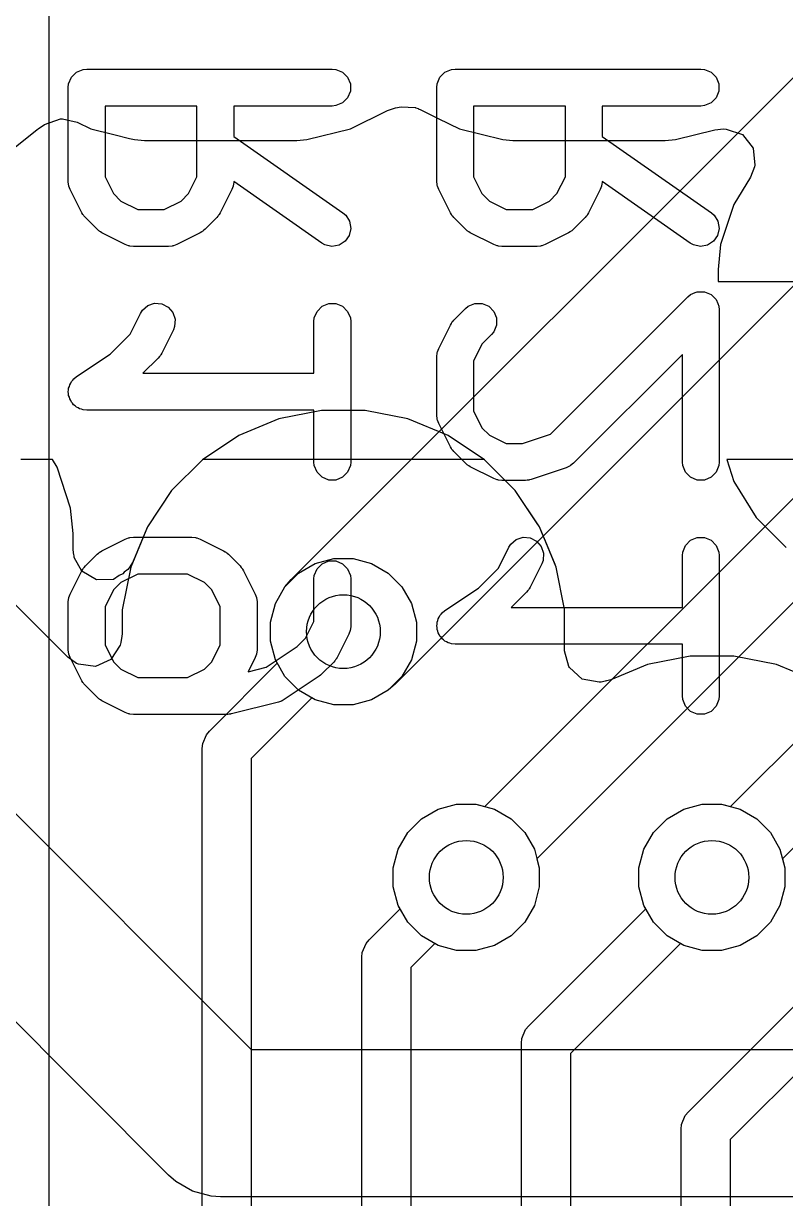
# Model space of a CAD drawing. Header units: inches. Extents: x 1.3 to 5.24, y -7.03 to -1.12.
# Drawn here: x 1.7204 to 1.8425, y -4.9333 to -4.7451 of the extents above; entities that cross this region are included whole.
import ezdxf

# ---------------------------------------------------------------- set-up
doc = ezdxf.new("R2010")
doc.units = ezdxf.units.IN
doc.header["$MEASUREMENT"] = 0
for name, color, linetype, true_color in [('B.Cu', 153, 'CONTINUOUS', 0x4d7fc4), ('B.Silkscreen', 31, 'CONTINUOUS', 0xe8b2a7), ('F.Cu', 13, 'CONTINUOUS', 0xc83434), ('In1.Cu', 91, 'CONTINUOUS', 0x7fc87f), ('In2.Cu', 33, 'CONTINUOUS', 0xce7d2c)]:
    doc.layers.add(name, color=color, linetype=linetype, true_color=true_color)

msp = doc.modelspace()

# ---------------------------------------------------------------- linework, layer by layer
at = {"layer": 'B.Cu', "linetype": 'CONTINUOUS'}
for p, q in [((1.77276, -4.76196), (1.7787, -4.75901)), ((1.7787, -4.75901), (1.78002, -4.75858)), ((1.78002, -4.75858), (1.78091, -4.75842)), ((1.78091, -4.75842), (1.78313, -4.75855)), ((1.78313, -4.75855), (1.78319, -4.75856)), ((1.78319, -4.75856), (1.78326, -4.75858)), ((1.78326, -4.75858), (1.78362, -4.75872)), ((1.78362, -4.75872), (1.78364, -4.75873)), ((1.78364, -4.75873), (1.78366, -4.75874)), ((1.78366, -4.75874), (1.78405, -4.75889)), ((1.78405, -4.75889), (1.78686, -4.76029)), ((1.72372, -4.76125), (1.72633, -4.76038)), ((1.72633, -4.76038), (1.72657, -4.76037)), ((1.72657, -4.76037), (1.72663, -4.76037)), ((1.72663, -4.76037), (1.72898, -4.76087)), ((1.72898, -4.76087), (1.73117, -4.76196)), ((1.78686, -4.76029), (1.79023, -4.76196)), ((1.71696, -4.76657), (1.72252, -4.7621)), ((1.72252, -4.7621), (1.72279, -4.7619)), ((1.72279, -4.7619), (1.72286, -4.76185)), ((1.72286, -4.76185), (1.72372, -4.76125)), ((1.72286, -4.76185), (1.72286, -4.76185)), ((1.73117, -4.76196), (1.73487, -4.76288)), ((1.73487, -4.76288), (1.73737, -4.7635)), ((1.7658, -4.76369), (1.77276, -4.76196)), ((1.79023, -4.76196), (1.79719, -4.76369)), ((1.82485, -4.76369), (1.83119, -4.76211)), ((1.83119, -4.76211), (1.83257, -4.76197)), ((1.83257, -4.76197), (1.83302, -4.76199)), ((1.83302, -4.76199), (1.83562, -4.76288)), ((1.83562, -4.76288), (1.83734, -4.76503)), ((1.73737, -4.7635), (1.73814, -4.76369)), ((1.73814, -4.76369), (1.73814, -4.76369)), ((1.73814, -4.76369), (1.73814, -4.76369)), ((1.73814, -4.76369), (1.73975, -4.7638)), ((1.73975, -4.7638), (1.76419, -4.7638)), ((1.76419, -4.7638), (1.7658, -4.76369)), ((1.79719, -4.76369), (1.79719, -4.76369)), ((1.79719, -4.76369), (1.79719, -4.76369)), ((1.79719, -4.76369), (1.7988, -4.7638)), ((1.7988, -4.7638), (1.82324, -4.7638)), ((1.82324, -4.7638), (1.82485, -4.76369)), ((1.83734, -4.76503), (1.83761, -4.76777)), ((1.83756, -4.76805), (1.83692, -4.76971)), ((1.83761, -4.76777), (1.83756, -4.76805)), ((1.83692, -4.76971), (1.83423, -4.77406)), ((1.83423, -4.77406), (1.8321, -4.78051)), ((1.83423, -4.77406), (1.83423, -4.77406)), ((1.83423, -4.77406), (1.83423, -4.77406)), ((1.83423, -4.77406), (1.83423, -4.77406)), ((1.8321, -4.78051), (1.83169, -4.78448)), ((1.83169, -4.78448), (1.83169, -4.78448)), ((1.83169, -4.78448), (1.83169, -4.78448)), ((1.83169, -4.78448), (1.83169, -4.78642)), ((1.83169, -4.78642), (1.85138, -4.78642)), ((1.72501, -4.81496), (1.71995, -4.81496)), ((1.72576, -4.81618), (1.72501, -4.81496)), ((1.74905, -4.81498), (1.74412, -4.81992)), ((1.74909, -4.81496), (1.74905, -4.81498)), ((1.74905, -4.81498), (1.74905, -4.81498)), ((1.74905, -4.81498), (1.74905, -4.81498)), ((1.79422, -4.81496), (1.74909, -4.81496)), ((1.79425, -4.81498), (1.79422, -4.81496)), ((1.79919, -4.81992), (1.79425, -4.81498)), ((1.79425, -4.81498), (1.79425, -4.81498)), ((1.79425, -4.81498), (1.79425, -4.81498)), ((1.83308, -4.81496), (1.83423, -4.81846)), ((1.85825, -4.81496), (1.83308, -4.81496)), ((1.72793, -4.82273), (1.72576, -4.81618)), ((1.72576, -4.81618), (1.72576, -4.81618)), ((1.83423, -4.81846), (1.83423, -4.81846)), ((1.83423, -4.81846), (1.83423, -4.81846)), ((1.83423, -4.81846), (1.8378, -4.82423)), ((1.74412, -4.81992), (1.74024, -4.82573)), ((1.74412, -4.81992), (1.74412, -4.81992)), ((1.74412, -4.81992), (1.74412, -4.81992)), ((1.80261, -4.82503), (1.79919, -4.81992)), ((1.72835, -4.82677), (1.72793, -4.82273)), ((1.80307, -4.82573), (1.80261, -4.82503)), ((1.8378, -4.82423), (1.8378, -4.82423)), ((1.8378, -4.82423), (1.8378, -4.82423)), ((1.8378, -4.82423), (1.8378, -4.82423)), ((1.8378, -4.82423), (1.8378, -4.82423)), ((1.8378, -4.82423), (1.8378, -4.82423)), ((1.8378, -4.82423), (1.8426, -4.82903)), ((1.72835, -4.82932), (1.72835, -4.82677)), ((1.72835, -4.82677), (1.72835, -4.82677)), ((1.74024, -4.82573), (1.73928, -4.82802)), ((1.74024, -4.82573), (1.74024, -4.82573)), ((1.74024, -4.82573), (1.74024, -4.82573)), ((1.8035, -4.82677), (1.80307, -4.82573)), ((1.80307, -4.82573), (1.80307, -4.82573)), ((1.80402, -4.82802), (1.8035, -4.82677)), ((1.73928, -4.82802), (1.73801, -4.83111)), ((1.80557, -4.83175), (1.80402, -4.82802)), ((1.72841, -4.8299), (1.72835, -4.82932)), ((1.7284, -4.83002), (1.72841, -4.8299)), ((1.72844, -4.83011), (1.7284, -4.83002)), ((1.72848, -4.83044), (1.72844, -4.83011)), ((1.72852, -4.83064), (1.72848, -4.83044)), ((1.7297, -4.83284), (1.72852, -4.83064)), ((1.76713, -4.83161), (1.77011, -4.83081)), ((1.77011, -4.83081), (1.7732, -4.83081)), ((1.7732, -4.83081), (1.77617, -4.83161)), ((1.73708, -4.83258), (1.7365, -4.83298)), ((1.7373, -4.8323), (1.73708, -4.83258)), ((1.73794, -4.83126), (1.7373, -4.8323)), ((1.73795, -4.83117), (1.73794, -4.83126)), ((1.73801, -4.83111), (1.73795, -4.83117)), ((1.76446, -4.83315), (1.76713, -4.83161)), ((1.77617, -4.83161), (1.77884, -4.83315)), ((1.80557, -4.83176), (1.80557, -4.83175)), ((1.80574, -4.83218), (1.80557, -4.83176)), ((1.80557, -4.83176), (1.80557, -4.83176)), ((1.80709, -4.83894), (1.80574, -4.83218)), ((1.80574, -4.83218), (1.80574, -4.83218)), ((1.73207, -4.83424), (1.7297, -4.83284)), ((1.73482, -4.83415), (1.73207, -4.83424)), ((1.73573, -4.83352), (1.73482, -4.83415)), ((1.73628, -4.83325), (1.73573, -4.83352)), ((1.7365, -4.83298), (1.73628, -4.83325)), ((1.76228, -4.83533), (1.76446, -4.83315)), ((1.77884, -4.83315), (1.78102, -4.83533)), ((1.76074, -4.838), (1.76228, -4.83533)), ((1.78102, -4.83533), (1.78257, -4.838)), ((1.75994, -4.84098), (1.76074, -4.838)), ((1.78257, -4.838), (1.78336, -4.84098)), ((1.80711, -4.83902), (1.80709, -4.83894)), ((1.80711, -4.8456), (1.80711, -4.83902)), ((1.75994, -4.84406), (1.75994, -4.84098)), ((1.78336, -4.84098), (1.78336, -4.84406)), ((1.76074, -4.84704), (1.75994, -4.84406)), ((1.78336, -4.84406), (1.78257, -4.84704)), ((1.80779, -4.84809), (1.80711, -4.8456)), ((1.75017, -4.85844), (1.76104, -4.84756)), ((1.76104, -4.84756), (1.76074, -4.84704)), ((1.78257, -4.84704), (1.78102, -4.84971)), ((1.82037, -4.8478), (1.81451, -4.85023)), ((1.82722, -4.84644), (1.82037, -4.8478)), ((1.82037, -4.8478), (1.82037, -4.8478)), ((1.82037, -4.8478), (1.82037, -4.8478)), ((1.8342, -4.84644), (1.82722, -4.84644)), ((1.82722, -4.84644), (1.82722, -4.84644)), ((1.82722, -4.84644), (1.82722, -4.84644)), ((1.84105, -4.8478), (1.8342, -4.84644)), ((1.8342, -4.84644), (1.8342, -4.84644)), ((1.8342, -4.84644), (1.8342, -4.84644)), ((1.8475, -4.85047), (1.84105, -4.8478)), ((1.84105, -4.8478), (1.84105, -4.8478)), ((1.84105, -4.8478), (1.84105, -4.8478)), ((1.80789, -4.84827), (1.80779, -4.84809)), ((1.80789, -4.84827), (1.80789, -4.84827)), ((1.80991, -4.85014), (1.80789, -4.84827)), ((1.78102, -4.84971), (1.77884, -4.85189)), ((1.81262, -4.85063), (1.80991, -4.85014)), ((1.81294, -4.8506), (1.81262, -4.85063)), ((1.81316, -4.85057), (1.81294, -4.8506)), ((1.81363, -4.85045), (1.81316, -4.85057)), ((1.8145, -4.85023), (1.81363, -4.85045)), ((1.81451, -4.85023), (1.8145, -4.85023)), ((1.8145, -4.85023), (1.8145, -4.85023)), ((1.81451, -4.85023), (1.81451, -4.85023)), ((1.76661, -4.85313), (1.75689, -4.86285)), ((1.76713, -4.85343), (1.76661, -4.85313)), ((1.77011, -4.85423), (1.76713, -4.85343)), ((1.77617, -4.85343), (1.7732, -4.85423)), ((1.77884, -4.85189), (1.77617, -4.85343)), ((1.7732, -4.85423), (1.77011, -4.85423)), ((1.74909, -4.86045), (1.74968, -4.85903)), ((1.74968, -4.85903), (1.75017, -4.85844)), ((1.74902, -4.86122), (1.74909, -4.86045)), ((1.74902, -4.96457), (1.74902, -4.86122)), ((1.75689, -4.86285), (1.75689, -4.96457)), ((1.78682, -4.87098), (1.7898, -4.87018)), ((1.7898, -4.87018), (1.79288, -4.87018)), ((1.79288, -4.87018), (1.79586, -4.87098)), ((1.82619, -4.87098), (1.82917, -4.87018)), ((1.82917, -4.87018), (1.83225, -4.87018)), ((1.83225, -4.87018), (1.83523, -4.87098)), ((1.78415, -4.87252), (1.78682, -4.87098)), ((1.79586, -4.87098), (1.79853, -4.87252)), ((1.82352, -4.87252), (1.82619, -4.87098)), ((1.83523, -4.87098), (1.8379, -4.87252)), ((1.78197, -4.8747), (1.78415, -4.87252)), ((1.79853, -4.87252), (1.80071, -4.8747)), ((1.82134, -4.8747), (1.82352, -4.87252)), ((1.8379, -4.87252), (1.84008, -4.8747)), ((1.78043, -4.87737), (1.78197, -4.8747)), ((1.80071, -4.8747), (1.80225, -4.87737)), ((1.8198, -4.87737), (1.82134, -4.8747)), ((1.84008, -4.8747), (1.84162, -4.87737)), ((1.77963, -4.88035), (1.78043, -4.87737)), ((1.80225, -4.87737), (1.80305, -4.88035)), ((1.819, -4.88035), (1.8198, -4.87737)), ((1.84162, -4.87737), (1.84242, -4.88035)), ((1.77963, -4.88343), (1.77963, -4.88035)), ((1.80305, -4.88035), (1.80305, -4.88343)), ((1.819, -4.88343), (1.819, -4.88035)), ((1.84242, -4.88035), (1.84242, -4.88343)), ((1.78043, -4.88641), (1.77963, -4.88343)), ((1.80305, -4.88343), (1.80225, -4.88641)), ((1.8198, -4.88641), (1.819, -4.88343)), ((1.84242, -4.88343), (1.84162, -4.88641)), ((1.77576, -4.8919), (1.78073, -4.88693)), ((1.78073, -4.88693), (1.78043, -4.88641)), ((1.80225, -4.88641), (1.80071, -4.88908)), ((1.80135, -4.90568), (1.8201, -4.88693)), ((1.8201, -4.88693), (1.8198, -4.88641)), ((1.82694, -4.91946), (1.85947, -4.88693)), ((1.84162, -4.88641), (1.84008, -4.88908)), ((1.80071, -4.88908), (1.79853, -4.89126)), ((1.84008, -4.88908), (1.8379, -4.89126)), ((1.77468, -4.89392), (1.77527, -4.8925)), ((1.77527, -4.8925), (1.77576, -4.8919)), ((1.7863, -4.8925), (1.78248, -4.89632)), ((1.78682, -4.8928), (1.7863, -4.8925)), ((1.7898, -4.8936), (1.78682, -4.8928)), ((1.79586, -4.8928), (1.79288, -4.8936)), ((1.79853, -4.89126), (1.79586, -4.8928)), ((1.82567, -4.8925), (1.80807, -4.9101)), ((1.82619, -4.8928), (1.82567, -4.8925)), ((1.82917, -4.8936), (1.82619, -4.8928)), ((1.83523, -4.8928), (1.83225, -4.8936)), ((1.86504, -4.8925), (1.83366, -4.92387)), ((1.8379, -4.89126), (1.83523, -4.8928)), ((1.77461, -4.89469), (1.77468, -4.89392)), ((1.77461, -4.96457), (1.77461, -4.89469)), ((1.79288, -4.8936), (1.7898, -4.8936)), ((1.83225, -4.8936), (1.82917, -4.8936)), ((1.78248, -4.89632), (1.78248, -4.96457)), ((1.80086, -4.90628), (1.80135, -4.90568)), ((1.8002, -4.90846), (1.80027, -4.9077)), ((1.80027, -4.9077), (1.80086, -4.90628)), ((1.8002, -4.96457), (1.8002, -4.90846)), ((1.80807, -4.9101), (1.80807, -4.96457)), ((1.82586, -4.92148), (1.82645, -4.92006)), ((1.82645, -4.92006), (1.82694, -4.91946)), ((1.82579, -4.92224), (1.82586, -4.92148)), ((1.82579, -4.96457), (1.82579, -4.92224)), ((1.83366, -4.92387), (1.83366, -4.96457))]:
    msp.add_line(p, q, dxfattribs=at)
at = {"layer": 'B.Cu'}
for centre in [(1.77165, -4.84252), (1.79134, -4.88189), (1.83071, -4.88189)]:
    msp.add_circle(centre, 0.00591, dxfattribs=at)
at = {"layer": 'B.Silkscreen', "linetype": 'CONTINUOUS'}
for p, q in [((1.72805, -4.7537), (1.72886, -4.75289)), ((1.72886, -4.75289), (1.72993, -4.75245)), ((1.72993, -4.75245), (1.7305, -4.75239)), ((1.7305, -4.75239), (1.76987, -4.75239)), ((1.76987, -4.75239), (1.77045, -4.75245)), ((1.77045, -4.75245), (1.77152, -4.75289)), ((1.77152, -4.75289), (1.77233, -4.7537)), ((1.7871, -4.7537), (1.78792, -4.75289)), ((1.78792, -4.75289), (1.78898, -4.75245)), ((1.78898, -4.75245), (1.78956, -4.75239)), ((1.78956, -4.75239), (1.82893, -4.75239)), ((1.82893, -4.75239), (1.82951, -4.75245)), ((1.82951, -4.75245), (1.83057, -4.75289)), ((1.83057, -4.75289), (1.83139, -4.7537)), ((1.72755, -4.75534), (1.72761, -4.75477)), ((1.72755, -4.77034), (1.72755, -4.75534)), ((1.72761, -4.75477), (1.72805, -4.7537)), ((1.77233, -4.7537), (1.77277, -4.75477)), ((1.77277, -4.75477), (1.77277, -4.75592)), ((1.78661, -4.75534), (1.78666, -4.75477)), ((1.78661, -4.77034), (1.78661, -4.75534)), ((1.78666, -4.75477), (1.7871, -4.7537)), ((1.83139, -4.7537), (1.83183, -4.75477)), ((1.83183, -4.75477), (1.83183, -4.75592)), ((1.77233, -4.75698), (1.77152, -4.7578)), ((1.77277, -4.75592), (1.77233, -4.75698)), ((1.83139, -4.75698), (1.83057, -4.7578)), ((1.83183, -4.75592), (1.83139, -4.75698)), ((1.74817, -4.7583), (1.73346, -4.7583)), ((1.73346, -4.7583), (1.73346, -4.76964)), ((1.74817, -4.76964), (1.74817, -4.7583)), ((1.76987, -4.7583), (1.75408, -4.7583)), ((1.75408, -4.7583), (1.75408, -4.76318)), ((1.77045, -4.75824), (1.76987, -4.7583)), ((1.77152, -4.7578), (1.77045, -4.75824)), ((1.80723, -4.7583), (1.79251, -4.7583)), ((1.79251, -4.7583), (1.79251, -4.76964)), ((1.80723, -4.76964), (1.80723, -4.7583)), ((1.82893, -4.7583), (1.81313, -4.7583)), ((1.81313, -4.7583), (1.81313, -4.76318)), ((1.82951, -4.75824), (1.82893, -4.7583)), ((1.83057, -4.7578), (1.82951, -4.75824)), ((1.75408, -4.76318), (1.77157, -4.77542)), ((1.81313, -4.76318), (1.83062, -4.77542)), ((1.72761, -4.77092), (1.72755, -4.77034)), ((1.73346, -4.76964), (1.73481, -4.77234)), ((1.74683, -4.77234), (1.74817, -4.76964)), ((1.75408, -4.77039), (1.75402, -4.77092)), ((1.76818, -4.78026), (1.75408, -4.77039)), ((1.78666, -4.77092), (1.78661, -4.77034)), ((1.79251, -4.76964), (1.79386, -4.77234)), ((1.80588, -4.77234), (1.80723, -4.76964)), ((1.81313, -4.77039), (1.81308, -4.77092)), ((1.82724, -4.78026), (1.81313, -4.77039)), ((1.72765, -4.77102), (1.72761, -4.77092)), ((1.72766, -4.77112), (1.72765, -4.77102)), ((1.72786, -4.77166), (1.72766, -4.77112)), ((1.72974, -4.77541), (1.72786, -4.77166)), ((1.73481, -4.77234), (1.736, -4.77354)), ((1.74563, -4.77354), (1.74683, -4.77234)), ((1.75377, -4.77166), (1.75189, -4.77541)), ((1.75398, -4.77112), (1.75377, -4.77166)), ((1.75402, -4.77092), (1.75398, -4.77102)), ((1.75398, -4.77102), (1.75398, -4.77112)), ((1.7867, -4.77102), (1.78666, -4.77092)), ((1.78671, -4.77112), (1.7867, -4.77102)), ((1.78692, -4.77166), (1.78671, -4.77112)), ((1.78879, -4.77541), (1.78692, -4.77166)), ((1.79386, -4.77234), (1.79506, -4.77354)), ((1.80468, -4.77354), (1.80588, -4.77234)), ((1.81282, -4.77166), (1.81095, -4.77541)), ((1.81303, -4.77112), (1.81282, -4.77166)), ((1.81304, -4.77102), (1.81303, -4.77112)), ((1.81308, -4.77092), (1.81304, -4.77102)), ((1.736, -4.77354), (1.7387, -4.77489)), ((1.74293, -4.77489), (1.74563, -4.77354)), ((1.79506, -4.77354), (1.79776, -4.77489)), ((1.80199, -4.77489), (1.80468, -4.77354)), ((1.72989, -4.77566), (1.72974, -4.77541)), ((1.72992, -4.77573), (1.72989, -4.77566)), ((1.72999, -4.77581), (1.72992, -4.77573)), ((1.73005, -4.7759), (1.72999, -4.77581)), ((1.73011, -4.77595), (1.73005, -4.7759)), ((1.73029, -4.77618), (1.73011, -4.77595)), ((1.73217, -4.77805), (1.73029, -4.77618)), ((1.7387, -4.77489), (1.74293, -4.77489)), ((1.75134, -4.77618), (1.74947, -4.77805)), ((1.75153, -4.77595), (1.75134, -4.77618)), ((1.75158, -4.7759), (1.75153, -4.77595)), ((1.75164, -4.77581), (1.75158, -4.7759)), ((1.75171, -4.77573), (1.75164, -4.77581)), ((1.75174, -4.77566), (1.75171, -4.77573)), ((1.75189, -4.77541), (1.75174, -4.77566)), ((1.77157, -4.77542), (1.77201, -4.7758)), ((1.77201, -4.7758), (1.77263, -4.77677)), ((1.78895, -4.77566), (1.78879, -4.77541)), ((1.78898, -4.77573), (1.78895, -4.77566)), ((1.78905, -4.77581), (1.78898, -4.77573)), ((1.7891, -4.7759), (1.78905, -4.77581)), ((1.78916, -4.77595), (1.7891, -4.7759)), ((1.78935, -4.77618), (1.78916, -4.77595)), ((1.79122, -4.77805), (1.78935, -4.77618)), ((1.79776, -4.77489), (1.80199, -4.77489)), ((1.8104, -4.77618), (1.80852, -4.77805)), ((1.81058, -4.77595), (1.8104, -4.77618)), ((1.81064, -4.7759), (1.81058, -4.77595)), ((1.8107, -4.77581), (1.81064, -4.7759)), ((1.81076, -4.77573), (1.8107, -4.77581)), ((1.81079, -4.77566), (1.81076, -4.77573)), ((1.81095, -4.77541), (1.81079, -4.77566)), ((1.83062, -4.77542), (1.83106, -4.7758)), ((1.83106, -4.7758), (1.83168, -4.77677)), ((1.73239, -4.77824), (1.73217, -4.77805)), ((1.74947, -4.77805), (1.74924, -4.77824)), ((1.77283, -4.7779), (1.77258, -4.77903)), ((1.77263, -4.77677), (1.77283, -4.7779)), ((1.79145, -4.77824), (1.79122, -4.77805)), ((1.80852, -4.77805), (1.80829, -4.77824)), ((1.83188, -4.7779), (1.83163, -4.77903)), ((1.83168, -4.77677), (1.83188, -4.7779)), ((1.73244, -4.7783), (1.73239, -4.77824)), ((1.73253, -4.77835), (1.73244, -4.7783)), ((1.73261, -4.77842), (1.73253, -4.77835)), ((1.73269, -4.77845), (1.73261, -4.77842)), ((1.73293, -4.77861), (1.73269, -4.77845)), ((1.73668, -4.78048), (1.73293, -4.77861)), ((1.7487, -4.77861), (1.74495, -4.78048)), ((1.74895, -4.77845), (1.7487, -4.77861)), ((1.74902, -4.77842), (1.74895, -4.77845)), ((1.7491, -4.77835), (1.74902, -4.77842)), ((1.74919, -4.7783), (1.7491, -4.77835)), ((1.74924, -4.77824), (1.74919, -4.7783)), ((1.77192, -4.77997), (1.77095, -4.78059)), ((1.77258, -4.77903), (1.77192, -4.77997)), ((1.7915, -4.7783), (1.79145, -4.77824)), ((1.79159, -4.77835), (1.7915, -4.7783)), ((1.79167, -4.77842), (1.79159, -4.77835)), ((1.79174, -4.77845), (1.79167, -4.77842)), ((1.79199, -4.77861), (1.79174, -4.77845)), ((1.79574, -4.78048), (1.79199, -4.77861)), ((1.80775, -4.77861), (1.804, -4.78048)), ((1.808, -4.77845), (1.80775, -4.77861)), ((1.80807, -4.77842), (1.808, -4.77845)), ((1.80815, -4.77835), (1.80807, -4.77842)), ((1.80824, -4.7783), (1.80815, -4.77835)), ((1.80829, -4.77824), (1.80824, -4.7783)), ((1.83097, -4.77997), (1.83, -4.78059)), ((1.83163, -4.77903), (1.83097, -4.77997)), ((1.73722, -4.78069), (1.73668, -4.78048)), ((1.73733, -4.7807), (1.73722, -4.78069)), ((1.73743, -4.78074), (1.73733, -4.7807)), ((1.738, -4.78079), (1.73743, -4.78074)), ((1.74363, -4.78079), (1.738, -4.78079)), ((1.7442, -4.78074), (1.74363, -4.78079)), ((1.7443, -4.7807), (1.7442, -4.78074)), ((1.74441, -4.78069), (1.7443, -4.7807)), ((1.74495, -4.78048), (1.74441, -4.78069)), ((1.76869, -4.78054), (1.76818, -4.78026)), ((1.76981, -4.78079), (1.76869, -4.78054)), ((1.77095, -4.78059), (1.76981, -4.78079)), ((1.79628, -4.78069), (1.79574, -4.78048)), ((1.79638, -4.7807), (1.79628, -4.78069)), ((1.79648, -4.78074), (1.79638, -4.7807)), ((1.79706, -4.78079), (1.79648, -4.78074)), ((1.80268, -4.78079), (1.79706, -4.78079)), ((1.80326, -4.78074), (1.80268, -4.78079)), ((1.80336, -4.7807), (1.80326, -4.78074)), ((1.80346, -4.78069), (1.80336, -4.7807)), ((1.804, -4.78048), (1.80346, -4.78069)), ((1.82774, -4.78054), (1.82724, -4.78026)), ((1.82887, -4.78079), (1.82774, -4.78054)), ((1.83, -4.78059), (1.82887, -4.78079)), ((1.80484, -4.81088), (1.82684, -4.78888)), ((1.82684, -4.78888), (1.82729, -4.78851)), ((1.82729, -4.78851), (1.82804, -4.7882)), ((1.82804, -4.7882), (1.82835, -4.78807)), ((1.82835, -4.78807), (1.82951, -4.78807)), ((1.82951, -4.78807), (1.83057, -4.78851)), ((1.83057, -4.78851), (1.83139, -4.78932)), ((1.83139, -4.78932), (1.83164, -4.78994)), ((1.73911, -4.79152), (1.73942, -4.79103)), ((1.73942, -4.79103), (1.74029, -4.79027)), ((1.74029, -4.79027), (1.74138, -4.78991)), ((1.74138, -4.78991), (1.74253, -4.78999)), ((1.74253, -4.78999), (1.74356, -4.79051)), ((1.74356, -4.79051), (1.74432, -4.79138)), ((1.76698, -4.79226), (1.76742, -4.7912)), ((1.76742, -4.7912), (1.76823, -4.79038)), ((1.76823, -4.79038), (1.7693, -4.78994)), ((1.7693, -4.78994), (1.77045, -4.78994)), ((1.77045, -4.78994), (1.77152, -4.79038)), ((1.77152, -4.79038), (1.77233, -4.7912)), ((1.77233, -4.7912), (1.77277, -4.79226)), ((1.78935, -4.79263), (1.79122, -4.79075)), ((1.79122, -4.79075), (1.79167, -4.79038)), ((1.79167, -4.79038), (1.79273, -4.78994)), ((1.79273, -4.78994), (1.79389, -4.78994)), ((1.79389, -4.78994), (1.79495, -4.79038)), ((1.79495, -4.79038), (1.79576, -4.7912)), ((1.79576, -4.7912), (1.79621, -4.79226)), ((1.83164, -4.78994), (1.83183, -4.79039)), ((1.83183, -4.79039), (1.83188, -4.79096)), ((1.83188, -4.79096), (1.83188, -4.81534)), ((1.73745, -4.79484), (1.73911, -4.79152)), ((1.74432, -4.79138), (1.74468, -4.79247)), ((1.74468, -4.79247), (1.7446, -4.79362)), ((1.76692, -4.79284), (1.76698, -4.79226)), ((1.76692, -4.80113), (1.76692, -4.79284)), ((1.77277, -4.79226), (1.77283, -4.79284)), ((1.77283, -4.79284), (1.77283, -4.81534)), ((1.78879, -4.79339), (1.78895, -4.79314)), ((1.78895, -4.79314), (1.78898, -4.79307)), ((1.78898, -4.79307), (1.78905, -4.79299)), ((1.78905, -4.79299), (1.7891, -4.7929)), ((1.7891, -4.7929), (1.78916, -4.79285)), ((1.78916, -4.79285), (1.78935, -4.79263)), ((1.79621, -4.79226), (1.79621, -4.79341)), ((1.73425, -4.79804), (1.73745, -4.79484)), ((1.74439, -4.79416), (1.74252, -4.79791)), ((1.7446, -4.79362), (1.74439, -4.79416)), ((1.78692, -4.79714), (1.78879, -4.79339)), ((1.7954, -4.79493), (1.79386, -4.79646)), ((1.79576, -4.79448), (1.7954, -4.79493)), ((1.79621, -4.79341), (1.79576, -4.79448)), ((1.79386, -4.79646), (1.79251, -4.79916)), ((1.72887, -4.80163), (1.73425, -4.79804)), ((1.74197, -4.79868), (1.73951, -4.80113)), ((1.74215, -4.79845), (1.74197, -4.79868)), ((1.74221, -4.7984), (1.74215, -4.79845)), ((1.74227, -4.79831), (1.74221, -4.7984)), ((1.74233, -4.79823), (1.74227, -4.79831)), ((1.74236, -4.79816), (1.74233, -4.79823)), ((1.74252, -4.79791), (1.74236, -4.79816)), ((1.78661, -4.79846), (1.78666, -4.79789)), ((1.78661, -4.80784), (1.78661, -4.79846)), ((1.78666, -4.79789), (1.7867, -4.79779)), ((1.7867, -4.79779), (1.78671, -4.79768)), ((1.78671, -4.79768), (1.78692, -4.79714)), ((1.82598, -4.79809), (1.80852, -4.81555)), ((1.82598, -4.81534), (1.82598, -4.79809)), ((1.79251, -4.79916), (1.79251, -4.80714)), ((1.72794, -4.80271), (1.72805, -4.80245)), ((1.72805, -4.80245), (1.72826, -4.80224)), ((1.72826, -4.80224), (1.72842, -4.802)), ((1.72842, -4.802), (1.72886, -4.80163)), ((1.72886, -4.80163), (1.72886, -4.80163)), ((1.72886, -4.80163), (1.72887, -4.80163)), ((1.72887, -4.80163), (1.72887, -4.80163)), ((1.73951, -4.80113), (1.76692, -4.80113)), ((1.72755, -4.80408), (1.72761, -4.8038)), ((1.72761, -4.80437), (1.72755, -4.80408)), ((1.72761, -4.80351), (1.72772, -4.80324)), ((1.72761, -4.8038), (1.72761, -4.80351)), ((1.72761, -4.80466), (1.72761, -4.80437)), ((1.72772, -4.80324), (1.72778, -4.80295)), ((1.72778, -4.80295), (1.72794, -4.80271)), ((1.72772, -4.80493), (1.72761, -4.80466)), ((1.72778, -4.80521), (1.72772, -4.80493)), ((1.72794, -4.80546), (1.72778, -4.80521)), ((1.72805, -4.80573), (1.72794, -4.80546)), ((1.72825, -4.80593), (1.72805, -4.80573)), ((1.72841, -4.80617), (1.72825, -4.80593)), ((1.72866, -4.80634), (1.72841, -4.80617)), ((1.72886, -4.80654), (1.72866, -4.80634)), ((1.72913, -4.80665), (1.72886, -4.80654)), ((1.72937, -4.80681), (1.72913, -4.80665)), ((1.72966, -4.80687), (1.72937, -4.80681)), ((1.72993, -4.80698), (1.72966, -4.80687)), ((1.7305, -4.80704), (1.72993, -4.80698)), ((1.76692, -4.80704), (1.7305, -4.80704)), ((1.7305, -4.80704), (1.7305, -4.80704)), ((1.7305, -4.80704), (1.7305, -4.80704)), ((1.7305, -4.80704), (1.7305, -4.80704)), ((1.76692, -4.81534), (1.76692, -4.80704)), ((1.78666, -4.80841), (1.78661, -4.80784)), ((1.79251, -4.80714), (1.79386, -4.80984)), ((1.7867, -4.80851), (1.78666, -4.80841)), ((1.78671, -4.80862), (1.7867, -4.80851)), ((1.78692, -4.80916), (1.78671, -4.80862)), ((1.78879, -4.81291), (1.78692, -4.80916)), ((1.79386, -4.80984), (1.79506, -4.81103)), ((1.79506, -4.81103), (1.79776, -4.81238)), ((1.80033, -4.81238), (1.80484, -4.81088)), ((1.78895, -4.81315), (1.78879, -4.81291)), ((1.78898, -4.81323), (1.78895, -4.81315)), ((1.78905, -4.81331), (1.78898, -4.81323)), ((1.7891, -4.8134), (1.78905, -4.81331)), ((1.78916, -4.81345), (1.7891, -4.8134)), ((1.78935, -4.81367), (1.78916, -4.81345)), ((1.79122, -4.81555), (1.78935, -4.81367)), ((1.79776, -4.81238), (1.80033, -4.81238)), ((1.76698, -4.81591), (1.76692, -4.81534)), ((1.77283, -4.81534), (1.77277, -4.81591)), ((1.79145, -4.81573), (1.79122, -4.81555)), ((1.7915, -4.81579), (1.79145, -4.81573)), ((1.79159, -4.81585), (1.7915, -4.81579)), ((1.80852, -4.81555), (1.80807, -4.81592)), ((1.82603, -4.81591), (1.82598, -4.81534)), ((1.83188, -4.81534), (1.83183, -4.81591)), ((1.76742, -4.81698), (1.76698, -4.81591)), ((1.76823, -4.81779), (1.76742, -4.81698)), ((1.77233, -4.81698), (1.77152, -4.81779)), ((1.77277, -4.81591), (1.77233, -4.81698)), ((1.79167, -4.81592), (1.79159, -4.81585)), ((1.79174, -4.81595), (1.79167, -4.81592)), ((1.79199, -4.8161), (1.79174, -4.81595)), ((1.79574, -4.81798), (1.79199, -4.8161)), ((1.80737, -4.81626), (1.80174, -4.81814)), ((1.80789, -4.81603), (1.80737, -4.81626)), ((1.80798, -4.81596), (1.80789, -4.81603)), ((1.80807, -4.81592), (1.80798, -4.81596)), ((1.82647, -4.81698), (1.82603, -4.81591)), ((1.82729, -4.81779), (1.82647, -4.81698)), ((1.83139, -4.81698), (1.83057, -4.81779)), ((1.83183, -4.81591), (1.83139, -4.81698)), ((1.7693, -4.81823), (1.76823, -4.81779)), ((1.77045, -4.81823), (1.7693, -4.81823)), ((1.77152, -4.81779), (1.77045, -4.81823)), ((1.79628, -4.81818), (1.79574, -4.81798)), ((1.79638, -4.81819), (1.79628, -4.81818)), ((1.79648, -4.81823), (1.79638, -4.81819)), ((1.79706, -4.81829), (1.79648, -4.81823)), ((1.80081, -4.81829), (1.79706, -4.81829)), ((1.8011, -4.81826), (1.80081, -4.81829)), ((1.80118, -4.81827), (1.8011, -4.81826)), ((1.80128, -4.81824), (1.80118, -4.81827)), ((1.80138, -4.81823), (1.80128, -4.81824)), ((1.80146, -4.8182), (1.80138, -4.81823)), ((1.80174, -4.81814), (1.80146, -4.8182)), ((1.82835, -4.81823), (1.82729, -4.81779)), ((1.82951, -4.81823), (1.82835, -4.81823)), ((1.83057, -4.81779), (1.82951, -4.81823)), ((1.73293, -4.82957), (1.73668, -4.82769)), ((1.73668, -4.82769), (1.73722, -4.82749)), ((1.73722, -4.82749), (1.73733, -4.82748)), ((1.73733, -4.82748), (1.73743, -4.82744)), ((1.73743, -4.82744), (1.738, -4.82738)), ((1.738, -4.82738), (1.74738, -4.82738)), ((1.74738, -4.82738), (1.74795, -4.82744)), ((1.74795, -4.82744), (1.74805, -4.82748)), ((1.74805, -4.82748), (1.74816, -4.82749)), ((1.74816, -4.82749), (1.7487, -4.82769)), ((1.7487, -4.82769), (1.75245, -4.82957)), ((1.79817, -4.82901), (1.79848, -4.82852)), ((1.79848, -4.82852), (1.79935, -4.82777)), ((1.79935, -4.82777), (1.80044, -4.8274)), ((1.80044, -4.8274), (1.80159, -4.82749)), ((1.80159, -4.82749), (1.80262, -4.828)), ((1.80262, -4.828), (1.80337, -4.82887)), ((1.80337, -4.82887), (1.80374, -4.82996)), ((1.82603, -4.82976), (1.82647, -4.82869)), ((1.82647, -4.82869), (1.82729, -4.82788)), ((1.82729, -4.82788), (1.82835, -4.82744)), ((1.82835, -4.82744), (1.82951, -4.82744)), ((1.82951, -4.82744), (1.83057, -4.82788)), ((1.83057, -4.82788), (1.83139, -4.82869)), ((1.83139, -4.82869), (1.83183, -4.82976)), ((1.73029, -4.832), (1.73217, -4.83012)), ((1.73217, -4.83012), (1.73239, -4.82993)), ((1.73239, -4.82993), (1.73244, -4.82988)), ((1.73244, -4.82988), (1.73253, -4.82982)), ((1.73253, -4.82982), (1.73261, -4.82975)), ((1.73261, -4.82975), (1.73269, -4.82972)), ((1.73269, -4.82972), (1.73293, -4.82957)), ((1.75245, -4.82957), (1.7527, -4.82972)), ((1.7527, -4.82972), (1.75277, -4.82975)), ((1.75277, -4.82975), (1.75285, -4.82982)), ((1.75285, -4.82982), (1.75294, -4.82988)), ((1.75294, -4.82988), (1.75299, -4.82993)), ((1.75299, -4.82993), (1.75321, -4.83012)), ((1.75321, -4.83012), (1.75509, -4.832)), ((1.79651, -4.83233), (1.79817, -4.82901)), ((1.80374, -4.82996), (1.80366, -4.83111)), ((1.82598, -4.83033), (1.82603, -4.82976)), ((1.82598, -4.83863), (1.82598, -4.83033)), ((1.83183, -4.82976), (1.83188, -4.83033)), ((1.83188, -4.83033), (1.83188, -4.85283)), ((1.72786, -4.83651), (1.72974, -4.83276)), ((1.72974, -4.83276), (1.72989, -4.83251)), ((1.72989, -4.83251), (1.72992, -4.83244)), ((1.72992, -4.83244), (1.72999, -4.83236)), ((1.72999, -4.83236), (1.73005, -4.83227)), ((1.73005, -4.83227), (1.73011, -4.83222)), ((1.73011, -4.83222), (1.73029, -4.832)), ((1.75509, -4.832), (1.75528, -4.83222)), ((1.75528, -4.83222), (1.75533, -4.83227)), ((1.75533, -4.83227), (1.75539, -4.83236)), ((1.75539, -4.83236), (1.75546, -4.83244)), ((1.75546, -4.83244), (1.75549, -4.83251)), ((1.75549, -4.83251), (1.75564, -4.83276)), ((1.75564, -4.83276), (1.75752, -4.83651)), ((1.76698, -4.83351), (1.76742, -4.83244)), ((1.76742, -4.83244), (1.76823, -4.83163)), ((1.76823, -4.83163), (1.7693, -4.83119)), ((1.7693, -4.83119), (1.77045, -4.83119)), ((1.77045, -4.83119), (1.77152, -4.83163)), ((1.77152, -4.83163), (1.77233, -4.83244)), ((1.77233, -4.83244), (1.77277, -4.83351)), ((1.7933, -4.83554), (1.79651, -4.83233)), ((1.80345, -4.83165), (1.80157, -4.8354)), ((1.80366, -4.83111), (1.80345, -4.83165)), ((1.736, -4.83464), (1.73481, -4.83583)), ((1.7387, -4.83329), (1.736, -4.83464)), ((1.74668, -4.83329), (1.7387, -4.83329)), ((1.74938, -4.83464), (1.74668, -4.83329)), ((1.75058, -4.83583), (1.74938, -4.83464)), ((1.76692, -4.83408), (1.76698, -4.83351)), ((1.76692, -4.84089), (1.76692, -4.83408)), ((1.77277, -4.83351), (1.77283, -4.83408)), ((1.77283, -4.83408), (1.77283, -4.84158)), ((1.72766, -4.83705), (1.72786, -4.83651)), ((1.73481, -4.83583), (1.73346, -4.83853)), ((1.75192, -4.83853), (1.75058, -4.83583)), ((1.75752, -4.83651), (1.75772, -4.83705)), ((1.78792, -4.83913), (1.7933, -4.83554)), ((1.80102, -4.83617), (1.79856, -4.83863)), ((1.80121, -4.83594), (1.80102, -4.83617)), ((1.80127, -4.83589), (1.80121, -4.83594)), ((1.80132, -4.8358), (1.80127, -4.83589)), ((1.80139, -4.83572), (1.80132, -4.8358)), ((1.80142, -4.83565), (1.80139, -4.83572)), ((1.80157, -4.8354), (1.80142, -4.83565)), ((1.72755, -4.83783), (1.72761, -4.83726)), ((1.72755, -4.84533), (1.72755, -4.83783)), ((1.72761, -4.83726), (1.72765, -4.83716)), ((1.72765, -4.83716), (1.72766, -4.83705)), ((1.75772, -4.83705), (1.75773, -4.83716)), ((1.75773, -4.83716), (1.75777, -4.83726)), ((1.75777, -4.83726), (1.75783, -4.83783)), ((1.75783, -4.83783), (1.75783, -4.84533)), ((1.73346, -4.83853), (1.73346, -4.84463)), ((1.75192, -4.84463), (1.75192, -4.83853)), ((1.78683, -4.84045), (1.78699, -4.84021)), ((1.78699, -4.84021), (1.7871, -4.83994)), ((1.7871, -4.83994), (1.78731, -4.83974)), ((1.78731, -4.83974), (1.78747, -4.83949)), ((1.78747, -4.83949), (1.78792, -4.83913)), ((1.78792, -4.83913), (1.78792, -4.83913)), ((1.78792, -4.83913), (1.78792, -4.83913)), ((1.78792, -4.83913), (1.78792, -4.83913)), ((1.79856, -4.83863), (1.82598, -4.83863)), ((1.76557, -4.84358), (1.76692, -4.84089)), ((1.77277, -4.84216), (1.77273, -4.84226)), ((1.77283, -4.84158), (1.77277, -4.84216)), ((1.78661, -4.84158), (1.78666, -4.8413)), ((1.78666, -4.84187), (1.78661, -4.84158)), ((1.78666, -4.84101), (1.78678, -4.84074)), ((1.78666, -4.8413), (1.78666, -4.84101)), ((1.78666, -4.84216), (1.78666, -4.84187)), ((1.78677, -4.84243), (1.78666, -4.84216)), ((1.78678, -4.84074), (1.78683, -4.84045)), ((1.76424, -4.84491), (1.76557, -4.84358)), ((1.77252, -4.8429), (1.77064, -4.84665)), ((1.77272, -4.84236), (1.77252, -4.8429)), ((1.77273, -4.84226), (1.77272, -4.84236)), ((1.78683, -4.84271), (1.78677, -4.84243)), ((1.78699, -4.84295), (1.78683, -4.84271)), ((1.7871, -4.84322), (1.78699, -4.84295)), ((1.78731, -4.84343), (1.7871, -4.84322)), ((1.78747, -4.84367), (1.78731, -4.84343)), ((1.78771, -4.84383), (1.78747, -4.84367)), ((1.78792, -4.84404), (1.78771, -4.84383)), ((1.78819, -4.84415), (1.78792, -4.84404)), ((1.72761, -4.84591), (1.72755, -4.84533)), ((1.72765, -4.84601), (1.72761, -4.84591)), ((1.73346, -4.84463), (1.73481, -4.84733)), ((1.75058, -4.84733), (1.75192, -4.84463)), ((1.75777, -4.84591), (1.75773, -4.84601)), ((1.75783, -4.84533), (1.75777, -4.84591)), ((1.75929, -4.84822), (1.76424, -4.84491)), ((1.78843, -4.84431), (1.78819, -4.84415)), ((1.78871, -4.84437), (1.78843, -4.84431)), ((1.78898, -4.84448), (1.78871, -4.84437)), ((1.78955, -4.84453), (1.78898, -4.84448)), ((1.78956, -4.84454), (1.78955, -4.84453)), ((1.78956, -4.84454), (1.78956, -4.84453)), ((1.78956, -4.84453), (1.78956, -4.84454)), ((1.82598, -4.84454), (1.78956, -4.84454)), ((1.82598, -4.85283), (1.82598, -4.84454)), ((1.72766, -4.84611), (1.72765, -4.84601)), ((1.72786, -4.84665), (1.72766, -4.84611)), ((1.72974, -4.8504), (1.72786, -4.84665)), ((1.73481, -4.84733), (1.736, -4.84853)), ((1.74938, -4.84853), (1.75058, -4.84733)), ((1.75752, -4.84665), (1.75637, -4.84894)), ((1.75772, -4.84611), (1.75752, -4.84665)), ((1.75773, -4.84601), (1.75772, -4.84611)), ((1.77009, -4.84742), (1.76821, -4.84929)), ((1.77027, -4.84719), (1.77009, -4.84742)), ((1.77033, -4.84714), (1.77027, -4.84719)), ((1.77039, -4.84705), (1.77033, -4.84714)), ((1.77046, -4.84697), (1.77039, -4.84705)), ((1.77048, -4.8469), (1.77046, -4.84697)), ((1.77064, -4.84665), (1.77048, -4.8469)), ((1.736, -4.84853), (1.7387, -4.84988)), ((1.74668, -4.84988), (1.74938, -4.84853)), ((1.75637, -4.84894), (1.75929, -4.84822)), ((1.76776, -4.84966), (1.76214, -4.85341)), ((1.76777, -4.84966), (1.76776, -4.84966)), ((1.76776, -4.84966), (1.76776, -4.84966)), ((1.76799, -4.84948), (1.76777, -4.84966)), ((1.76821, -4.8493), (1.76799, -4.84948)), ((1.76821, -4.84929), (1.76821, -4.8493)), ((1.76821, -4.8493), (1.76821, -4.8493)), ((1.72989, -4.85065), (1.72974, -4.8504)), ((1.72992, -4.85072), (1.72989, -4.85065)), ((1.72999, -4.8508), (1.72992, -4.85072)), ((1.73005, -4.85089), (1.72999, -4.8508)), ((1.73011, -4.85094), (1.73005, -4.85089)), ((1.73029, -4.85117), (1.73011, -4.85094)), ((1.73217, -4.85304), (1.73029, -4.85117)), ((1.7387, -4.84988), (1.74668, -4.84988)), ((1.73239, -4.85323), (1.73217, -4.85304)), ((1.73244, -4.85329), (1.73239, -4.85323)), ((1.73253, -4.85334), (1.73244, -4.85329)), ((1.73261, -4.85341), (1.73253, -4.85334)), ((1.73269, -4.85344), (1.73261, -4.85341)), ((1.73293, -4.8536), (1.73269, -4.85344)), ((1.76214, -4.85341), (1.76182, -4.85358)), ((1.82603, -4.85341), (1.82598, -4.85283)), ((1.82647, -4.85447), (1.82603, -4.85341)), ((1.83183, -4.85341), (1.83139, -4.85447)), ((1.83188, -4.85283), (1.83183, -4.85341)), ((1.73668, -4.85547), (1.73293, -4.8536)), ((1.76122, -4.85382), (1.75372, -4.8557)), ((1.76156, -4.8537), (1.76122, -4.85382)), ((1.76163, -4.85369), (1.76156, -4.8537)), ((1.76169, -4.85365), (1.76163, -4.85369)), ((1.76176, -4.85363), (1.76169, -4.85365)), ((1.76182, -4.85358), (1.76176, -4.85363)), ((1.82729, -4.85529), (1.82647, -4.85447)), ((1.82835, -4.85573), (1.82729, -4.85529)), ((1.83057, -4.85529), (1.82951, -4.85573)), ((1.83139, -4.85447), (1.83057, -4.85529)), ((1.73722, -4.85568), (1.73668, -4.85547)), ((1.73733, -4.85569), (1.73722, -4.85568)), ((1.73743, -4.85573), (1.73733, -4.85569)), ((1.738, -4.85578), (1.73743, -4.85573)), ((1.753, -4.85578), (1.738, -4.85578)), ((1.7531, -4.85577), (1.753, -4.85578)), ((1.75315, -4.85578), (1.7531, -4.85577)), ((1.75336, -4.85575), (1.75315, -4.85578)), ((1.75358, -4.85573), (1.75336, -4.85575)), ((1.75362, -4.85571), (1.75358, -4.85573)), ((1.75372, -4.8557), (1.75362, -4.85571)), ((1.82951, -4.85573), (1.82835, -4.85573))]:
    msp.add_line(p, q, dxfattribs=at)
at = {"layer": 'F.Cu', "linetype": 'CONTINUOUS'}
for p, q in [((1.35039, -4.50298), (1.75686, -4.90945)), ((1.74362, -4.92961), (1.33023, -4.51623)), ((1.72747, -4.84662), (1.66082, -4.77997)), ((1.76816, -4.80707), (1.76131, -4.80843)), ((1.77515, -4.80707), (1.76816, -4.80707)), ((1.76816, -4.80707), (1.76816, -4.80707)), ((1.76816, -4.80707), (1.76816, -4.80707)), ((1.78199, -4.80843), (1.77515, -4.80707)), ((1.77515, -4.80707), (1.77515, -4.80707)), ((1.77515, -4.80707), (1.77515, -4.80707)), ((1.76131, -4.80843), (1.75486, -4.8111)), ((1.76131, -4.80843), (1.76131, -4.80843)), ((1.76131, -4.80843), (1.76131, -4.80843)), ((1.782, -4.80843), (1.78199, -4.80843)), ((1.78199, -4.80843), (1.78199, -4.80843)), ((1.78845, -4.8111), (1.782, -4.80843)), ((1.75486, -4.8111), (1.74905, -4.81498)), ((1.75486, -4.8111), (1.75486, -4.8111)), ((1.75486, -4.8111), (1.75486, -4.8111)), ((1.79425, -4.81498), (1.78845, -4.8111)), ((1.78845, -4.8111), (1.78845, -4.8111)), ((1.78845, -4.8111), (1.78845, -4.8111)), ((1.78845, -4.8111), (1.78845, -4.8111)), ((1.78845, -4.8111), (1.78845, -4.8111)), ((1.74905, -4.81498), (1.74412, -4.81992)), ((1.74905, -4.81498), (1.74905, -4.81498)), ((1.79919, -4.81992), (1.79425, -4.81498)), ((1.79425, -4.81498), (1.79425, -4.81498)), ((1.79425, -4.81498), (1.79425, -4.81498)), ((1.74412, -4.81992), (1.74024, -4.82573)), ((1.74412, -4.81992), (1.74412, -4.81992)), ((1.74412, -4.81992), (1.74412, -4.81992)), ((1.80307, -4.82573), (1.79919, -4.81992)), ((1.79919, -4.81992), (1.79919, -4.81992)), ((1.79919, -4.81992), (1.79919, -4.81992)), ((1.74024, -4.82573), (1.73756, -4.83218)), ((1.74024, -4.82573), (1.74024, -4.82573)), ((1.74024, -4.82573), (1.74024, -4.82573)), ((1.80574, -4.83218), (1.80307, -4.82573)), ((1.80307, -4.82573), (1.80307, -4.82573)), ((1.76713, -4.83161), (1.77011, -4.83081)), ((1.77011, -4.83081), (1.7732, -4.83081)), ((1.7732, -4.83081), (1.77617, -4.83161)), ((1.73756, -4.83218), (1.7362, -4.83903)), ((1.73756, -4.83218), (1.73756, -4.83218)), ((1.73756, -4.83218), (1.73756, -4.83218)), ((1.76446, -4.83315), (1.76713, -4.83161)), ((1.77617, -4.83161), (1.77884, -4.83315)), ((1.80709, -4.83894), (1.80574, -4.83218)), ((1.80574, -4.83218), (1.80574, -4.83218)), ((1.76228, -4.83533), (1.76446, -4.83315)), ((1.77884, -4.83315), (1.78102, -4.83533)), ((1.76074, -4.838), (1.76228, -4.83533)), ((1.78102, -4.83533), (1.78257, -4.838)), ((1.75994, -4.84098), (1.76074, -4.838)), ((1.78257, -4.838), (1.78336, -4.84098)), ((1.7362, -4.83903), (1.7362, -4.84287)), ((1.80711, -4.83902), (1.80709, -4.83894)), ((1.80711, -4.8456), (1.80711, -4.83902)), ((1.75994, -4.84406), (1.75994, -4.84098)), ((1.78336, -4.84098), (1.78336, -4.84406)), ((1.73615, -4.84323), (1.736, -4.84424)), ((1.7362, -4.84287), (1.73615, -4.84323)), ((1.7362, -4.84287), (1.7362, -4.84287)), ((1.7362, -4.84287), (1.7362, -4.84287)), ((1.73588, -4.84467), (1.73439, -4.84698)), ((1.736, -4.84424), (1.73588, -4.84467)), ((1.76074, -4.84704), (1.75994, -4.84406)), ((1.78336, -4.84406), (1.78257, -4.84704)), ((1.80779, -4.84809), (1.80711, -4.8456)), ((1.72889, -4.84761), (1.72747, -4.84662)), ((1.72917, -4.84773), (1.72889, -4.84761)), ((1.73189, -4.84813), (1.72917, -4.84773)), ((1.73439, -4.84698), (1.73189, -4.84813)), ((1.76228, -4.84971), (1.76074, -4.84704)), ((1.78257, -4.84704), (1.78102, -4.84971)), ((1.82037, -4.8478), (1.81451, -4.85023)), ((1.82722, -4.84644), (1.82037, -4.8478)), ((1.82037, -4.8478), (1.82037, -4.8478)), ((1.82037, -4.8478), (1.82037, -4.8478)), ((1.8342, -4.84644), (1.82722, -4.84644)), ((1.82722, -4.84644), (1.82722, -4.84644)), ((1.82722, -4.84644), (1.82722, -4.84644)), ((1.84105, -4.8478), (1.8342, -4.84644)), ((1.8342, -4.84644), (1.8342, -4.84644)), ((1.8342, -4.84644), (1.8342, -4.84644)), ((1.84748, -4.85046), (1.84105, -4.8478)), ((1.84105, -4.8478), (1.84105, -4.8478)), ((1.84105, -4.8478), (1.84105, -4.8478)), ((1.80789, -4.84827), (1.80779, -4.84809)), ((1.80789, -4.84827), (1.80789, -4.84827)), ((1.80991, -4.85014), (1.80789, -4.84827)), ((1.76446, -4.85189), (1.76228, -4.84971)), ((1.78102, -4.84971), (1.77884, -4.85189)), ((1.81262, -4.85063), (1.80991, -4.85014)), ((1.81294, -4.8506), (1.81262, -4.85063)), ((1.81316, -4.85057), (1.81294, -4.8506)), ((1.81358, -4.85046), (1.81316, -4.85057)), ((1.8145, -4.85023), (1.81358, -4.85046)), ((1.81451, -4.85023), (1.8145, -4.85023)), ((1.8145, -4.85023), (1.8145, -4.85023)), ((1.81451, -4.85023), (1.81451, -4.85023)), ((1.76713, -4.85343), (1.76446, -4.85189)), ((1.77011, -4.85423), (1.76713, -4.85343)), ((1.77617, -4.85343), (1.7732, -4.85423)), ((1.77884, -4.85189), (1.77617, -4.85343)), ((1.7732, -4.85423), (1.77011, -4.85423)), ((1.78682, -4.87098), (1.7898, -4.87018)), ((1.7898, -4.87018), (1.79288, -4.87018)), ((1.79288, -4.87018), (1.79586, -4.87098)), ((1.82619, -4.87098), (1.82917, -4.87018)), ((1.82917, -4.87018), (1.83225, -4.87018)), ((1.83225, -4.87018), (1.83523, -4.87098)), ((1.78415, -4.87252), (1.78682, -4.87098)), ((1.79586, -4.87098), (1.79853, -4.87252)), ((1.82352, -4.87252), (1.82619, -4.87098)), ((1.83523, -4.87098), (1.8379, -4.87252)), ((1.78197, -4.8747), (1.78415, -4.87252)), ((1.79853, -4.87252), (1.80071, -4.8747)), ((1.82134, -4.8747), (1.82352, -4.87252)), ((1.8379, -4.87252), (1.84008, -4.8747)), ((1.78043, -4.87737), (1.78197, -4.8747)), ((1.80071, -4.8747), (1.80225, -4.87737)), ((1.8198, -4.87737), (1.82134, -4.8747)), ((1.84008, -4.8747), (1.84162, -4.87737)), ((1.77963, -4.88035), (1.78043, -4.87737)), ((1.80225, -4.87737), (1.80305, -4.88035)), ((1.819, -4.88035), (1.8198, -4.87737)), ((1.84162, -4.87737), (1.84242, -4.88035)), ((1.77963, -4.88343), (1.77963, -4.88035)), ((1.80305, -4.88035), (1.80305, -4.88343)), ((1.819, -4.88343), (1.819, -4.88035)), ((1.84242, -4.88035), (1.84242, -4.88343)), ((1.78043, -4.88641), (1.77963, -4.88343)), ((1.80305, -4.88343), (1.80225, -4.88641)), ((1.8198, -4.88641), (1.819, -4.88343)), ((1.84242, -4.88343), (1.84162, -4.88641)), ((1.78197, -4.88908), (1.78043, -4.88641)), ((1.80225, -4.88641), (1.80071, -4.88908)), ((1.82134, -4.88908), (1.8198, -4.88641)), ((1.84162, -4.88641), (1.84008, -4.88908)), ((1.78415, -4.89126), (1.78197, -4.88908)), ((1.80071, -4.88908), (1.79853, -4.89126)), ((1.82352, -4.89126), (1.82134, -4.88908)), ((1.84008, -4.88908), (1.8379, -4.89126)), ((1.78682, -4.8928), (1.78415, -4.89126)), ((1.7898, -4.8936), (1.78682, -4.8928)), ((1.79586, -4.8928), (1.79288, -4.8936)), ((1.79853, -4.89126), (1.79586, -4.8928)), ((1.82619, -4.8928), (1.82352, -4.89126)), ((1.82917, -4.8936), (1.82619, -4.8928)), ((1.83523, -4.8928), (1.83225, -4.8936)), ((1.8379, -4.89126), (1.83523, -4.8928)), ((1.79288, -4.8936), (1.7898, -4.8936)), ((1.83225, -4.8936), (1.82917, -4.8936)), ((1.75686, -4.90945), (2.18504, -4.90945)), ((1.74478, -4.93063), (1.74362, -4.92961)), ((1.74745, -4.93217), (1.74478, -4.93063)), ((1.74478, -4.93063), (1.74478, -4.93063)), ((1.75043, -4.93297), (1.74745, -4.93217)), ((1.75197, -4.93307), (1.75043, -4.93297)), ((2.18504, -4.93307), (1.75197, -4.93307))]:
    msp.add_line(p, q, dxfattribs=at)
at = {"layer": 'F.Cu'}
for centre in [(1.77165, -4.84252), (1.79134, -4.88189), (1.83071, -4.88189)]:
    msp.add_circle(centre, 0.00591, dxfattribs=at)
at = {"layer": 'In1.Cu', "linetype": 'CONTINUOUS'}
for p, q in [((1.7633, -4.83417), (2.01921, -4.57826)), ((2.03245, -4.59843), (1.78001, -4.85087)), ((1.76228, -4.83533), (1.7633, -4.83417)), ((1.76074, -4.838), (1.76228, -4.83533)), ((1.75994, -4.84098), (1.76074, -4.838)), ((1.75994, -4.84406), (1.75994, -4.84098)), ((1.76074, -4.84704), (1.75994, -4.84406)), ((1.76228, -4.84971), (1.76074, -4.84704)), ((1.76446, -4.85189), (1.76228, -4.84971)), ((1.78001, -4.85087), (1.77884, -4.85189)), ((1.76713, -4.85343), (1.76446, -4.85189)), ((1.77011, -4.85423), (1.76713, -4.85343)), ((1.77617, -4.85343), (1.7732, -4.85423)), ((1.77884, -4.85189), (1.77617, -4.85343)), ((1.7732, -4.85423), (1.77011, -4.85423)), ((1.78682, -4.87098), (1.7898, -4.87018)), ((1.7898, -4.87018), (1.79288, -4.87018)), ((1.79288, -4.87018), (1.79586, -4.87098)), ((1.82619, -4.87098), (1.82917, -4.87018)), ((1.82917, -4.87018), (1.83225, -4.87018)), ((1.83225, -4.87018), (1.83523, -4.87098)), ((1.78415, -4.87252), (1.78682, -4.87098)), ((1.79586, -4.87098), (1.79853, -4.87252)), ((1.82352, -4.87252), (1.82619, -4.87098)), ((1.83523, -4.87098), (1.8379, -4.87252)), ((1.78197, -4.8747), (1.78415, -4.87252)), ((1.79853, -4.87252), (1.80071, -4.8747)), ((1.82134, -4.8747), (1.82352, -4.87252)), ((1.8379, -4.87252), (1.84008, -4.8747)), ((1.78043, -4.87737), (1.78197, -4.8747)), ((1.80071, -4.8747), (1.80225, -4.87737)), ((1.8198, -4.87737), (1.82134, -4.8747)), ((1.84008, -4.8747), (1.84162, -4.87737)), ((1.77963, -4.88035), (1.78043, -4.87737)), ((1.80225, -4.87737), (1.80305, -4.88035)), ((1.819, -4.88035), (1.8198, -4.87737)), ((1.84162, -4.87737), (1.84242, -4.88035)), ((1.77963, -4.88343), (1.77963, -4.88035)), ((1.80305, -4.88035), (1.80305, -4.88343)), ((1.819, -4.88343), (1.819, -4.88035)), ((1.84242, -4.88035), (1.84242, -4.88343)), ((1.78043, -4.88641), (1.77963, -4.88343)), ((1.80305, -4.88343), (1.80225, -4.88641)), ((1.8198, -4.88641), (1.819, -4.88343)), ((1.84242, -4.88343), (1.84162, -4.88641)), ((1.78197, -4.88908), (1.78043, -4.88641)), ((1.80225, -4.88641), (1.80071, -4.88908)), ((1.82134, -4.88908), (1.8198, -4.88641)), ((1.84162, -4.88641), (1.84008, -4.88908)), ((1.78415, -4.89126), (1.78197, -4.88908)), ((1.80071, -4.88908), (1.79853, -4.89126)), ((1.82352, -4.89126), (1.82134, -4.88908)), ((1.84008, -4.88908), (1.8379, -4.89126)), ((1.78682, -4.8928), (1.78415, -4.89126)), ((1.7898, -4.8936), (1.78682, -4.8928)), ((1.79586, -4.8928), (1.79288, -4.8936)), ((1.79853, -4.89126), (1.79586, -4.8928)), ((1.82619, -4.8928), (1.82352, -4.89126)), ((1.82917, -4.8936), (1.82619, -4.8928)), ((1.83523, -4.8928), (1.83225, -4.8936)), ((1.8379, -4.89126), (1.83523, -4.8928)), ((1.79288, -4.8936), (1.7898, -4.8936)), ((1.83225, -4.8936), (1.82917, -4.8936))]:
    msp.add_line(p, q, dxfattribs=at)
at = {"layer": 'In1.Cu'}
for centre in [(1.77165, -4.84252), (1.79134, -4.88189), (1.83071, -4.88189)]:
    msp.add_circle(centre, 0.00591, dxfattribs=at)
at = {"layer": 'In2.Cu', "linetype": 'CONTINUOUS'}
for p, q in [((1.72441, -4.48783), (1.72441, -5.42818)), ((1.79431, -4.87056), (2.0037, -4.66118)), ((2.01032, -4.67126), (1.80266, -4.87892)), ((1.83368, -4.87056), (2.0037, -4.70055)), ((2.01032, -4.71063), (1.84203, -4.87892)), ((1.76713, -4.83161), (1.77011, -4.83081)), ((1.77011, -4.83081), (1.7732, -4.83081)), ((1.7732, -4.83081), (1.77617, -4.83161)), ((1.76446, -4.83315), (1.76713, -4.83161)), ((1.77617, -4.83161), (1.77884, -4.83315)), ((1.76228, -4.83533), (1.76446, -4.83315)), ((1.77884, -4.83315), (1.78102, -4.83533)), ((1.76074, -4.838), (1.76228, -4.83533)), ((1.78102, -4.83533), (1.78257, -4.838)), ((1.75994, -4.84098), (1.76074, -4.838)), ((1.78257, -4.838), (1.78336, -4.84098)), ((1.75994, -4.84406), (1.75994, -4.84098)), ((1.78336, -4.84098), (1.78336, -4.84406)), ((1.76074, -4.84704), (1.75994, -4.84406)), ((1.78336, -4.84406), (1.78257, -4.84704)), ((1.76228, -4.84971), (1.76074, -4.84704)), ((1.78257, -4.84704), (1.78102, -4.84971)), ((1.76446, -4.85189), (1.76228, -4.84971)), ((1.78102, -4.84971), (1.77884, -4.85189)), ((1.76713, -4.85343), (1.76446, -4.85189)), ((1.77011, -4.85423), (1.76713, -4.85343)), ((1.77617, -4.85343), (1.7732, -4.85423)), ((1.77884, -4.85189), (1.77617, -4.85343)), ((1.7732, -4.85423), (1.77011, -4.85423)), ((1.78682, -4.87098), (1.7898, -4.87018)), ((1.7898, -4.87018), (1.79288, -4.87018)), ((1.79288, -4.87018), (1.79431, -4.87056)), ((1.82619, -4.87098), (1.82917, -4.87018)), ((1.82917, -4.87018), (1.83225, -4.87018)), ((1.83225, -4.87018), (1.83368, -4.87056)), ((1.78415, -4.87252), (1.78682, -4.87098)), ((1.82352, -4.87252), (1.82619, -4.87098)), ((1.78197, -4.8747), (1.78415, -4.87252)), ((1.82134, -4.8747), (1.82352, -4.87252)), ((1.78043, -4.87737), (1.78197, -4.8747)), ((1.8198, -4.87737), (1.82134, -4.8747)), ((1.77963, -4.88035), (1.78043, -4.87737)), ((1.819, -4.88035), (1.8198, -4.87737)), ((1.80266, -4.87892), (1.80305, -4.88035)), ((1.84203, -4.87892), (1.84242, -4.88035)), ((1.77963, -4.88343), (1.77963, -4.88035)), ((1.80305, -4.88035), (1.80305, -4.88343)), ((1.819, -4.88343), (1.819, -4.88035)), ((1.84242, -4.88035), (1.84242, -4.88343)), ((1.78043, -4.88641), (1.77963, -4.88343)), ((1.80305, -4.88343), (1.80225, -4.88641)), ((1.8198, -4.88641), (1.819, -4.88343)), ((1.84242, -4.88343), (1.84162, -4.88641)), ((1.78197, -4.88908), (1.78043, -4.88641)), ((1.80225, -4.88641), (1.80071, -4.88908)), ((1.82134, -4.88908), (1.8198, -4.88641)), ((1.84162, -4.88641), (1.84008, -4.88908)), ((1.78415, -4.89126), (1.78197, -4.88908)), ((1.80071, -4.88908), (1.79853, -4.89126)), ((1.82352, -4.89126), (1.82134, -4.88908)), ((1.84008, -4.88908), (1.8379, -4.89126)), ((1.78682, -4.8928), (1.78415, -4.89126)), ((1.7898, -4.8936), (1.78682, -4.8928)), ((1.79586, -4.8928), (1.79288, -4.8936)), ((1.79853, -4.89126), (1.79586, -4.8928)), ((1.82619, -4.8928), (1.82352, -4.89126)), ((1.82917, -4.8936), (1.82619, -4.8928)), ((1.83523, -4.8928), (1.83225, -4.8936)), ((1.8379, -4.89126), (1.83523, -4.8928)), ((1.79288, -4.8936), (1.7898, -4.8936)), ((1.83225, -4.8936), (1.82917, -4.8936))]:
    msp.add_line(p, q, dxfattribs=at)
at = {"layer": 'In2.Cu'}
for centre in [(1.77165, -4.84252), (1.79134, -4.88189), (1.83071, -4.88189)]:
    msp.add_circle(centre, 0.00591, dxfattribs=at)

doc.saveas('drawing.dxf')
